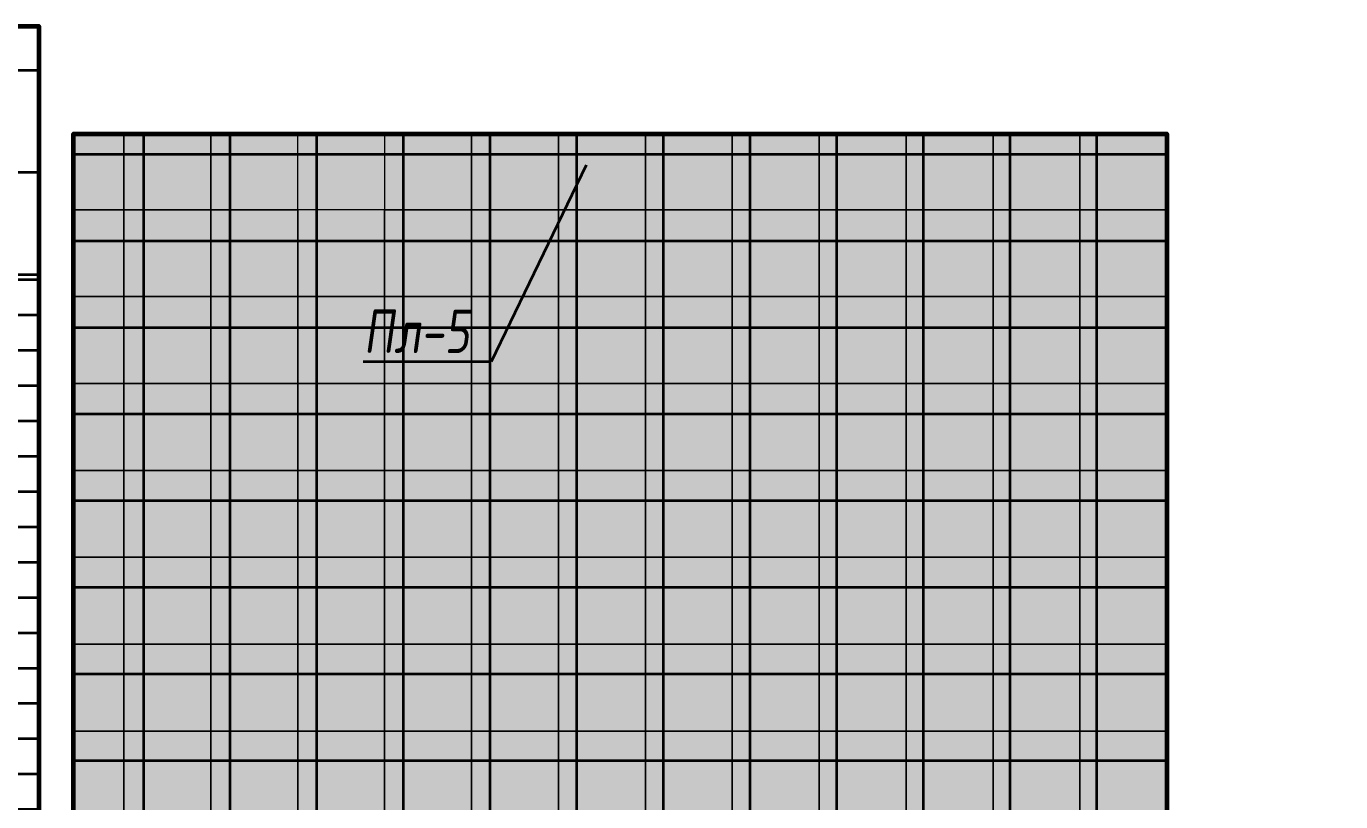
# Model space of a CAD drawing. Header units: millimetres. Extents: x -510890 to 418982, y -118257 to 141350.
# Drawn here: x 253414 to 260976, y -48468 to -44006 of the extents above; entities that cross this region are included whole.
import ezdxf
from ezdxf import colors
from ezdxf.entities.mleader import LeaderData, LeaderLine
from ezdxf.math import Vec2, Vec3

# ---------------------------------------------------------------- set-up
doc = ezdxf.new("R2010")
doc.units = ezdxf.units.MM
doc.layers.add('АР_Площадь контур', color=220, linetype='Continuous', lineweight=35, plot=False)
doc.styles.add('Архитект', font='isocpeur.ttf', dxfattribs={"width": 0.8, "oblique": 8})

msp = doc.modelspace()

# ---------------------------------------------------------------- hatches: boundary and pattern name
at = {"layer": 'АР_Площадь контур', "true_color": 0x000000}
h = msp.add_hatch(dxfattribs=at)
h.set_pattern_fill('ANSI37', color=18, scale=185, angle=45)
h.set_pattern_definition([(90, (2999.9, -126491.3), (-587.375, 0), []), (180, (2999.9, -126491.3), (-6e-14, -587.375), [])])
h.paths.add_polyline_path([(251148, -45454.7), (253485.5, -45454.8), (253485.5, -44005.6), (249675.5, -44005.6), (249675.5, -45754.8), (251147.9, -45754.8)])
at = {"layer": 'АР_Площадь контур', "lineweight": 5, "ltscale": 300, "transparency": 33554687}
h = msp.add_hatch(color=252, dxfattribs=at)
h.dxf.hatch_style = 1
h.paths.add_polyline_path([(257975.5, -44061.2), (257475.5, -44061.2)], flags=17)
h.paths.add_polyline_path([(258975.5, -45061.2), (258475.5, -45061.2)], flags=17)
h.paths.add_polyline_path([(259475.5, -45561.2), (258975.5, -45561.2), (258975.5, -46061.2), (259475.5, -46061.2)])
h.paths.add_polyline_path([(259975.5, -45561.2), (259475.5, -45561.2), (259475.5, -46061.2), (259975.5, -46061.2)])
h.paths.add_polyline_path([(259975.5, -46061.2), (259475.5, -46061.2)], flags=17)
h.paths.add_polyline_path([(260975.5, -47061.2), (260475.5, -47061.2)], flags=17)
h.paths.add_polyline_path([(259475.5, -44625.2), (258975.5, -44625.2), (258975.5, -45561.2), (259475.5, -45561.2)])
at = {"layer": 'АР_Площадь контур', "true_color": 0x000000, "transparency": 33554687}
h = msp.add_hatch(dxfattribs=at)
h.set_pattern_fill('ANSI37', color=18, scale=157, angle=45, style=0)
h.set_pattern_definition([(90, (139938.06, -126491.3), (-498.475, 0), []), (180, (139938.06, -126491.3), (-6e-14, -498.475), [])])
h.paths.add_polyline_path([(259975.5, -53280.6), (253685.5, -53280.6), (253685.5, -52925.6), (253485.5, -52925.6), (253485.5, -51425.6), (253685.5, -51425.6), (253685.5, -48177.6), (253685.5, -44625.2), (259975.5, -44625.2)])
at = {"layer": 'АР_Площадь контур', "lineweight": 5, "ltscale": 300, "true_color": 0x828487, "transparency": 33554687}
h = msp.add_hatch(color=252, dxfattribs=at)
h.dxf.hatch_style = 1
h.paths.add_polyline_path([(253685.5, -44625.2), (253685.5, -45061.2), (253975.5, -45061.2), (253975.5, -44625.2)])
at = {"layer": 'АР_Площадь контур', "lineweight": 5, "ltscale": 300, "true_color": 0xb8b9bc, "transparency": 33554687}
h = msp.add_hatch(color=9, dxfattribs=at)
h.dxf.hatch_style = 1
h.paths.add_polyline_path([(254475.5, -44625.2), (253975.5, -44625.2), (253975.5, -45061.2), (254475.5, -45061.2)])
h = msp.add_hatch(color=9, dxfattribs=at)
h.dxf.hatch_style = 1
h.paths.add_polyline_path([(254975.5, -44625.2), (254475.5, -44625.2), (254475.5, -45061.2), (254975.5, -45061.2)])
h = msp.add_hatch(color=9, dxfattribs=at)
h.dxf.hatch_style = 1
h.paths.add_polyline_path([(255475.5, -44625.2), (254975.5, -44625.2), (254975.5, -45061.2), (255475.5, -45061.2)])
at = {"layer": 'АР_Площадь контур', "lineweight": 5, "ltscale": 300, "transparency": 33554687}
h = msp.add_hatch(color=252, dxfattribs=at)
h.dxf.hatch_style = 1
h.paths.add_polyline_path([(255975.5, -44625.2), (255475.5, -44625.2), (255475.5, -45061.2), (255975.5, -45061.2)])
at = {"layer": 'АР_Площадь контур', "lineweight": 5, "ltscale": 300, "true_color": 0x828487, "transparency": 33554687}
h = msp.add_hatch(color=252, dxfattribs=at)
h.dxf.hatch_style = 1
h.paths.add_polyline_path([(256475.5, -44625.2), (255975.5, -44625.2), (255975.5, -45061.2), (256475.5, -45061.2)])
h = msp.add_hatch(color=252, dxfattribs=at)
h.dxf.hatch_style = 1
h.paths.add_polyline_path([(256975.5, -44625.2), (256475.5, -44625.2), (256475.5, -45061.2), (256975.5, -45061.2)])
h = msp.add_hatch(color=252, dxfattribs=at)
h.dxf.hatch_style = 1
h.paths.add_polyline_path([(257475.5, -44625.2), (256975.5, -44625.2), (256975.5, -45061.2), (257475.5, -45061.2)])
at = {"layer": 'АР_Площадь контур', "lineweight": 5, "ltscale": 300, "true_color": 0xb8b9bc, "transparency": 33554687}
h = msp.add_hatch(color=9, dxfattribs=at)
h.dxf.hatch_style = 1
h.paths.add_polyline_path([(257975.5, -44625.2), (257475.5, -44625.2), (257475.5, -45061.2), (257975.5, -45061.2)])
at = {"layer": 'АР_Площадь контур', "lineweight": 5, "ltscale": 300, "transparency": 33554687}
h = msp.add_hatch(color=252, dxfattribs=at)
h.dxf.hatch_style = 1
h.paths.add_polyline_path([(258475.5, -44625.2), (257975.5, -44625.2), (257975.5, -45061.2), (258475.5, -45061.2)])
h = msp.add_hatch(color=252, dxfattribs=at)
h.dxf.hatch_style = 1
h.paths.add_polyline_path([(258975.5, -44625.2), (258475.5, -44625.2), (258475.5, -45061.2), (258975.5, -45061.2)])
at = {"layer": 'АР_Площадь контур', "lineweight": 5, "ltscale": 300, "true_color": 0x828487, "transparency": 33554687}
h = msp.add_hatch(color=252, dxfattribs=at)
h.dxf.hatch_style = 1
h.paths.add_polyline_path([(259975.5, -44625.2), (259475.5, -44625.2), (259475.5, -45061.2), (259975.5, -45061.2)])
h = msp.add_hatch(color=252, dxfattribs=at)
h.dxf.hatch_style = 1
h.paths.add_polyline_path([(253685.5, -45061.2), (253685.5, -45561.2), (253975.5, -45561.2), (253975.5, -45061.2)])
h = msp.add_hatch(color=252, dxfattribs=at)
h.dxf.hatch_style = 1
h.paths.add_polyline_path([(254975.5, -45061.2), (253975.5, -45061.2), (253975.5, -45561.2), (254975.5, -45561.2)])
at = {"layer": 'АР_Площадь контур', "lineweight": 5, "ltscale": 300, "true_color": 0xb8b9bc, "transparency": 33554687}
h = msp.add_hatch(color=9, dxfattribs=at)
h.dxf.hatch_style = 1
h.paths.add_polyline_path([(258975.5, -49061.2), (258475.5, -49061.2)], flags=17)
h.paths.add_polyline_path([(258975.5, -48561.2), (258475.5, -48561.2), (258475.5, -49061.2), (258975.5, -49061.2)])
h.paths.add_polyline_path([(258475.5, -48561.2), (257975.5, -48561.2), (257975.5, -49061.2), (258475.5, -49061.2)])
h.paths.add_polyline_path([(258475.5, -47561.2), (257975.5, -47561.2), (257975.5, -48561.2), (258475.5, -48561.2)])
h.paths.add_polyline_path([(257975.5, -48061.2), (257475.5, -48061.2)], flags=17)
h.paths.add_polyline_path([(257975.5, -47561.2), (257475.5, -47561.2), (257475.5, -48061.2), (257975.5, -48061.2)])
h.paths.add_polyline_path([(257475.5, -47561.2), (256975.5, -47561.2), (256975.5, -48061.2), (257475.5, -48061.2)])
h.paths.add_polyline_path([(257475.5, -46561.2), (256975.5, -46561.2), (256975.5, -47561.2), (257475.5, -47561.2)])
h.paths.add_polyline_path([(256975.5, -47061.2), (256475.5, -47061.2)])
h.paths.add_polyline_path([(256975.5, -46561.2), (256475.5, -46561.2), (256475.5, -47061.2), (256975.5, -47061.2)])
h.paths.add_polyline_path([(256475.5, -46561.2), (255975.5, -46561.2), (255975.5, -47061.2), (256475.5, -47061.2)])
h.paths.add_polyline_path([(255975.5, -46061.2), (255475.5, -46061.2)])
h.paths.add_polyline_path([(254975.5, -45061.2), (254475.5, -45061.2)], flags=17)
h = msp.add_hatch(color=9, dxfattribs=at)
h.dxf.hatch_style = 1
h.paths.add_polyline_path([(255475.5, -45061.2), (254975.5, -45061.2), (254975.5, -45561.2), (255475.5, -45561.2)])
at = {"layer": 'АР_Площадь контур', "lineweight": 5, "ltscale": 300, "transparency": 33554687}
h = msp.add_hatch(color=252, dxfattribs=at)
h.dxf.hatch_style = 1
h.paths.add_polyline_path([(255975.5, -45061.2), (255475.5, -45061.2), (255475.5, -45561.2), (255975.5, -45561.2)])
h = msp.add_hatch(color=252, dxfattribs=at)
h.dxf.hatch_style = 1
h.paths.add_polyline_path([(256475.5, -45061.2), (255975.5, -45061.2), (255975.5, -45561.2), (256475.5, -45561.2)])
h = msp.add_hatch(color=252, dxfattribs=at)
h.dxf.hatch_style = 1
h.paths.add_polyline_path([(256975.5, -45061.2), (256475.5, -45061.2), (256475.5, -46061.2), (256975.5, -46061.2)])
at = {"layer": 'АР_Площадь контур', "lineweight": 5, "ltscale": 300, "true_color": 0x828487, "transparency": 33554687}
h = msp.add_hatch(color=252, dxfattribs=at)
h.dxf.hatch_style = 1
h.paths.add_polyline_path([(257475.5, -45061.2), (256975.5, -45061.2), (256975.5, -45561.2), (257475.5, -45561.2)])
at = {"layer": 'АР_Площадь контур', "lineweight": 5, "ltscale": 300, "true_color": 0xb8b9bc, "transparency": 33554687}
h = msp.add_hatch(color=9, dxfattribs=at)
h.dxf.hatch_style = 1
h.paths.add_polyline_path([(257975.5, -45061.2), (257475.5, -45061.2), (257475.5, -45561.2), (257975.5, -45561.2)])
h = msp.add_hatch(color=9, dxfattribs=at)
h.dxf.hatch_style = 1
h.paths.add_polyline_path([(258475.5, -45061.2), (257975.5, -45061.2), (257975.5, -45561.2), (258475.5, -45561.2)])
h = msp.add_hatch(color=9, dxfattribs=at)
h.dxf.hatch_style = 1
h.paths.add_polyline_path([(258975.5, -45061.2), (258475.5, -45061.2), (258475.5, -46061.2), (258975.5, -46061.2)])
at = {"layer": 'АР_Площадь контур', "lineweight": 5, "ltscale": 300, "true_color": 0x828487, "transparency": 33554687}
h = msp.add_hatch(color=252, dxfattribs=at)
h.dxf.hatch_style = 1
h.paths.add_polyline_path([(259975.5, -45061.2), (259475.5, -45061.2), (259475.5, -45561.2), (259975.5, -45561.2)])
at = {"layer": 'АР_Площадь контур', "true_color": 0xffffff}
h = msp.add_hatch(dxfattribs=at)
h.set_pattern_fill('AR-BRSTD', scale=3)
h.set_pattern_definition([(0, (209610.45, -28798.6), (0, 203.2254), []), (90, (209610.45, -28798.6), (-304.8, 203.2254), [203.2254, -203.2254])])
h.paths.add_polyline_path([(251988.3, -48814.8), (253485.5, -48814.8), (253485.5, -45454.8), (251988.3, -45454.8)])
at = {"layer": 'АР_Площадь контур', "lineweight": 5, "ltscale": 300, "transparency": 33554687}
h = msp.add_hatch(color=252, dxfattribs=at)
h.dxf.hatch_style = 1
h.paths.add_polyline_path([(253685.5, -45561.2), (253685.5, -46061.2), (253975.5, -46061.2), (253975.5, -45561.2)])
h = msp.add_hatch(color=252, dxfattribs=at)
h.dxf.hatch_style = 1
h.paths.add_polyline_path([(254475.5, -45561.2), (253975.5, -45561.2), (253975.5, -46561.2), (254475.5, -46561.2)])
at = {"layer": 'АР_Площадь контур', "lineweight": 5, "ltscale": 300, "true_color": 0x828487, "transparency": 33554687}
h = msp.add_hatch(color=252, dxfattribs=at)
h.dxf.hatch_style = 1
h.paths.add_polyline_path([(254975.5, -45613.7), (254975.5, -45561.2), (254639.4, -45561.2), (254475.5, -45561.2), (254475.5, -46061.2), (254975.5, -46061.2)])
at = {"layer": 'АР_Площадь контур', "lineweight": 5, "ltscale": 300, "true_color": 0xb8b9bc, "transparency": 33554687}
h = msp.add_hatch(color=9, dxfattribs=at)
h.dxf.hatch_style = 1
h.paths.add_polyline_path([(255475.5, -45561.2), (254975.5, -45561.2), (254975.5, -46061.2), (255475.5, -46061.2)])
h = msp.add_hatch(color=9, dxfattribs=at)
h.dxf.hatch_style = 1
h.paths.add_polyline_path([(255975.5, -45561.2), (255475.5, -45561.2), (255475.5, -46061.2), (255975.5, -46061.2)])
h = msp.add_hatch(color=9, dxfattribs=at)
h.dxf.hatch_style = 1
h.paths.add_polyline_path([(256475.5, -45561.2), (255975.5, -45561.2), (255975.5, -46061.2), (256475.5, -46061.2)])
at = {"layer": 'АР_Площадь контур', "lineweight": 5, "ltscale": 300, "true_color": 0x828487, "transparency": 33554687}
h = msp.add_hatch(color=252, dxfattribs=at)
h.dxf.hatch_style = 1
h.paths.add_polyline_path([(257475.5, -45561.2), (256975.5, -45561.2), (256975.5, -46061.2), (257475.5, -46061.2)])
h = msp.add_hatch(color=252, dxfattribs=at)
h.dxf.hatch_style = 1
h.paths.add_polyline_path([(257975.5, -45561.2), (257475.5, -45561.2), (257475.5, -46061.2), (257975.5, -46061.2)])
h = msp.add_hatch(color=252, dxfattribs=at)
h.dxf.hatch_style = 1
h.paths.add_polyline_path([(258475.5, -45561.2), (257975.5, -45561.2), (257975.5, -46061.2), (258475.5, -46061.2)])
at = {"layer": 'АР_Площадь контур', "lineweight": 5, "ltscale": 300, "true_color": 0xc7c8ca, "transparency": 33554687}
h = msp.add_hatch(color=9, dxfattribs=at)
h.dxf.hatch_style = 1
h.paths.add_polyline_path([(253685.5, -46061.2), (253685.5, -46561.2), (253975.5, -46561.2), (253975.5, -46061.2)])
at = {"layer": 'АР_Площадь контур', "lineweight": 5, "ltscale": 300, "true_color": 0x828487, "transparency": 33554687}
h = msp.add_hatch(color=252, dxfattribs=at)
h.dxf.hatch_style = 1
h.paths.add_polyline_path([(254975.5, -46061.2), (254475.5, -46061.2), (254475.5, -46561.2), (254975.5, -46561.2)])
h = msp.add_hatch(color=252, dxfattribs=at)
h.dxf.hatch_style = 1
h.paths.add_polyline_path([(255975.5, -46061.2), (254975.5, -46061.2), (254975.5, -46561.2), (255975.5, -46561.2)])
at = {"layer": 'АР_Площадь контур', "lineweight": 5, "ltscale": 300, "true_color": 0xb8b9bc, "transparency": 33554687}
h = msp.add_hatch(color=9, dxfattribs=at)
h.dxf.hatch_style = 1
h.paths.add_polyline_path([(256475.5, -46061.2), (255975.5, -46061.2), (255975.5, -46561.2), (256475.5, -46561.2)])
at = {"layer": 'АР_Площадь контур', "lineweight": 5, "ltscale": 300, "transparency": 33554687}
h = msp.add_hatch(color=252, dxfattribs=at)
h.dxf.hatch_style = 1
h.paths.add_polyline_path([(256975.5, -46061.2), (256475.5, -46061.2), (256475.5, -46561.2), (256975.5, -46561.2)])
h = msp.add_hatch(color=252, dxfattribs=at)
h.dxf.hatch_style = 1
h.paths.add_polyline_path([(257975.5, -46061.2), (256975.5, -46061.2), (256975.5, -46561.2), (257975.5, -46561.2)])
at = {"layer": 'АР_Площадь контур', "lineweight": 5, "ltscale": 300, "true_color": 0x828487, "transparency": 33554687}
h = msp.add_hatch(color=252, dxfattribs=at)
h.dxf.hatch_style = 1
h.paths.add_polyline_path([(258475.5, -46061.2), (257975.5, -46061.2), (257975.5, -46561.2), (258475.5, -46561.2)])
at = {"layer": 'АР_Площадь контур', "lineweight": 5, "ltscale": 300, "true_color": 0xb8b9bc, "transparency": 33554687}
h = msp.add_hatch(color=9, dxfattribs=at)
h.dxf.hatch_style = 1
h.paths.add_polyline_path([(258975.5, -46061.2), (258475.5, -46061.2), (258475.5, -46561.2), (258975.5, -46561.2)])
at = {"layer": 'АР_Площадь контур', "lineweight": 5, "ltscale": 300, "true_color": 0xc7c8ca, "transparency": 33554687}
h = msp.add_hatch(color=9, dxfattribs=at)
h.dxf.hatch_style = 1
h.paths.add_polyline_path([(258975.2, -46561.1), (259375.2, -46561.2), (259975.5, -46561.2), (259975.5, -46061.2), (258975.5, -46061.2), (258975.5, -46212.5)])
at = {"layer": 'АР_Площадь контур', "lineweight": 5, "ltscale": 300, "true_color": 0xb8b9bc, "transparency": 33554687}
h = msp.add_hatch(color=9, dxfattribs=at)
h.dxf.hatch_style = 1
h.paths.add_polyline_path([(253475.5, -46561.2), (252975.5, -46561.2)], flags=17)
h.paths.add_polyline_path([(254475.5, -47061.2), (253975.5, -47061.2), (253975.5, -47561.2), (254475.5, -47561.2)])
h.paths.add_polyline_path([(254475.5, -47561.2), (253975.5, -47561.2)], flags=17)
h.paths.add_polyline_path([(254975.5, -47061.2), (254475.5, -47061.2), (254475.5, -48061.2), (254975.5, -48061.2)])
h.paths.add_polyline_path([(254975.5, -48061.2), (254475.5, -48061.2), (254475.5, -48561.2), (254975.5, -48561.2)])
h.paths.add_polyline_path([(255475.5, -48061.2), (254975.5, -48061.2), (254975.5, -48561.2), (255475.5, -48561.2)])
h.paths.add_polyline_path([(255475.5, -48561.2), (254975.5, -48561.2)])
h.paths.add_polyline_path([(255975.5, -48061.2), (255475.5, -48061.2), (255475.5, -49061.2), (255975.5, -49061.2)])
h.paths.add_polyline_path([(255975.5, -49061.2), (255475.5, -49061.2), (255475.5, -49561.2), (255975.5, -49561.2)])
h.paths.add_polyline_path([(256475.5, -49061.2), (255975.5, -49061.2), (255975.5, -49561.2), (256475.5, -49561.2)])
h.paths.add_polyline_path([(256475.5, -49561.2), (255975.5, -49561.2)], flags=17)
h.paths.add_polyline_path([(256975.5, -49061.2), (256475.5, -49061.2), (256475.5, -50061.2), (256975.5, -50061.2)])
h.paths.add_polyline_path([(256975.5, -50061.2), (256475.5, -50061.2), (256475.5, -50561.2), (256975.5, -50561.2)])
h.paths.add_polyline_path([(257475.5, -50061.2), (256975.5, -50061.2), (256975.5, -50561.2), (257475.5, -50561.2)])
h.paths.add_polyline_path([(257475.5, -50561.2), (256975.5, -50561.2)], flags=17)
h.paths.add_polyline_path([(257975.5, -50061.2), (257475.5, -50061.2), (257475.5, -51061.2), (257975.5, -51061.2)])
h.paths.add_polyline_path([(257975.5, -51061.2), (257475.5, -51061.2), (257475.5, -51561.2), (257975.5, -51561.2)])
h.paths.add_polyline_path([(258475.5, -51061.2), (257975.5, -51061.2), (257975.5, -51561.2), (258475.5, -51561.2)])
h.paths.add_polyline_path([(258475.5, -51561.2), (258475.5, -52061.2)], flags=17)
h.paths.add_polyline_path([(258975.5, -51061.2), (258475.5, -51061.2), (258475.5, -52061.2), (258975.5, -52061.2)])
h.paths.add_polyline_path([(258975.5, -52061.2), (258475.5, -52061.2), (258475.5, -52561.2), (258975.5, -52561.2)])
h.paths.add_polyline_path([(253685.5, -46561.2), (253685.5, -47061.2), (253975.5, -47061.2), (253975.5, -46561.2)])
h.paths.add_polyline_path([(253685.5, -47061.2), (253685.5, -47561.2), (253975.5, -47561.2), (253975.5, -47061.2)])
at = {"layer": 'АР_Площадь контур', "lineweight": 5, "ltscale": 300, "transparency": 33554687}
h = msp.add_hatch(color=252, dxfattribs=at)
h.dxf.hatch_style = 1
h.paths.add_polyline_path([(254475.5, -46561.2), (253975.5, -46561.2), (253975.5, -46630.4), (254475.5, -46630.4)])
h = msp.add_hatch(color=252, dxfattribs=at)
h.dxf.hatch_style = 1
h.paths.add_polyline_path([(254975.5, -46561.2), (254475.5, -46561.2), (254475.5, -46630.4), (254975.5, -46630.4)])
h = msp.add_hatch(color=252, dxfattribs=at)
h.dxf.hatch_style = 1
h.paths.add_polyline_path([(255475.5, -46561.2), (254975.5, -46561.2), (254975.5, -46630.4), (255475.5, -46630.4)])
at = {"layer": 'АР_Площадь контур', "lineweight": 5, "ltscale": 300, "true_color": 0x828487, "transparency": 33554687}
h = msp.add_hatch(color=252, dxfattribs=at)
h.dxf.hatch_style = 1
h.paths.add_polyline_path([(255975.4, -46561.2), (255475.4, -46561.2), (255475.4, -46630.4), (255975.4, -46630.4)])
at = {"layer": 'АР_Площадь контур', "lineweight": 5, "ltscale": 300, "transparency": 33554687}
h = msp.add_hatch(color=252, dxfattribs=at)
h.dxf.hatch_style = 1
h.paths.add_polyline_path([(257975.5, -46561.2), (257475.5, -46561.2), (257475.5, -46630.4), (257975.5, -46630.4)])
at = {"layer": 'АР_Площадь контур', "lineweight": 5, "ltscale": 300, "true_color": 0x828487, "transparency": 33554687}
h = msp.add_hatch(color=252, dxfattribs=at)
h.dxf.hatch_style = 1
h.paths.add_polyline_path([(258475.5, -46561.2), (257975.5, -46561.2), (257975.5, -46630.4), (258475.5, -46630.4)])
h = msp.add_hatch(color=252, dxfattribs=at)
h.dxf.hatch_style = 1
h.paths.add_polyline_path([(258975.5, -46561.2), (258475.5, -46561.2), (258475.5, -46630.4), (258975.5, -46630.4)])
h = msp.add_hatch(color=252, dxfattribs=at)
h.dxf.hatch_style = 1
h.paths.add_polyline_path([(259475.5, -46561.2), (258975.5, -46561.2), (258975.5, -46630.4), (259475.5, -46630.4)])
at = {"layer": 'АР_Площадь контур', "lineweight": 5, "ltscale": 300, "true_color": 0xb8b9bc, "transparency": 33554687}
h = msp.add_hatch(color=9, dxfattribs=at)
h.dxf.hatch_style = 1
h.paths.add_polyline_path([(259975.5, -46561.2), (259475.5, -46561.2), (259475.5, -47061.2), (259975.5, -47061.2)])
at = {"layer": 'АР_Площадь контур', "lineweight": 5, "ltscale": 300, "transparency": 33554687}
h = msp.add_hatch(color=252, dxfattribs=at)
h.dxf.hatch_style = 1
h.paths.add_polyline_path([(254475.5, -46630.4), (253975.5, -46630.4), (253975.5, -47061.2), (254475.5, -47061.2)])
h = msp.add_hatch(color=252, dxfattribs=at)
h.dxf.hatch_style = 1
h.paths.add_polyline_path([(254975.5, -46630.4), (254475.5, -46630.4), (254475.5, -47061.2), (254975.5, -47061.2)])
h = msp.add_hatch(color=252, dxfattribs=at)
h.dxf.hatch_style = 1
h.paths.add_polyline_path([(255475.5, -46630.4), (254975.5, -46630.4), (254975.5, -47061.2), (255475.5, -47061.2)])
at = {"layer": 'АР_Площадь контур', "lineweight": 5, "ltscale": 300, "true_color": 0x828487, "transparency": 33554687}
h = msp.add_hatch(color=252, dxfattribs=at)
h.dxf.hatch_style = 1
h.paths.add_polyline_path([(255975.4, -46630.4), (255475.4, -46630.4), (255475.4, -47061.2), (255975.4, -47061.2)])
at = {"layer": 'АР_Площадь контур', "lineweight": 5, "ltscale": 300, "transparency": 33554687}
h = msp.add_hatch(color=252, dxfattribs=at)
h.dxf.hatch_style = 1
h.paths.add_polyline_path([(257975.5, -46630.4), (257475.5, -46630.4), (257475.5, -47061.2), (257975.5, -47061.2)])
at = {"layer": 'АР_Площадь контур', "lineweight": 5, "ltscale": 300, "true_color": 0x828487, "transparency": 33554687}
h = msp.add_hatch(color=252, dxfattribs=at)
h.dxf.hatch_style = 1
h.paths.add_polyline_path([(258475.5, -46630.4), (257975.5, -46630.4), (257975.5, -47061.2), (258475.5, -47061.2)])
h = msp.add_hatch(color=252, dxfattribs=at)
h.dxf.hatch_style = 1
h.paths.add_polyline_path([(258975.5, -46630.4), (258475.5, -46630.4), (258475.5, -47061.2), (258975.5, -47061.2)])
h = msp.add_hatch(color=252, dxfattribs=at)
h.dxf.hatch_style = 1
h.paths.add_polyline_path([(259475.5, -46630.4), (258975.5, -46630.4), (258975.5, -47061.2), (259475.5, -47061.2)])
at = {"layer": 'АР_Площадь контур', "lineweight": 5, "ltscale": 300, "transparency": 33554687}
h = msp.add_hatch(color=252, dxfattribs=at)
h.dxf.hatch_style = 1
h.paths.add_polyline_path([(255475.5, -47061.2), (254975.5, -47061.2), (254975.5, -47561.2), (255475.5, -47561.2)])
at = {"layer": 'АР_Площадь контур', "lineweight": 5, "ltscale": 300, "true_color": 0x828487, "transparency": 33554687}
h = msp.add_hatch(color=252, dxfattribs=at)
h.dxf.hatch_style = 1
h.paths.add_polyline_path([(255975.4, -47061.2), (255475.4, -47061.2), (255475.4, -47561.2), (255975.4, -47561.2)])
h = msp.add_hatch(color=252, dxfattribs=at)
h.dxf.hatch_style = 1
h.paths.add_polyline_path([(256475.4, -47061.2), (255975.4, -47061.2), (255975.4, -47561.2), (256475.4, -47561.2)])
h = msp.add_hatch(color=252, dxfattribs=at)
h.dxf.hatch_style = 1
h.paths.add_polyline_path([(256975.4, -47061.2), (256475.4, -47061.2), (256475.4, -47561.2), (256975.4, -47561.2)])
at = {"layer": 'АР_Площадь контур', "lineweight": 5, "ltscale": 300, "transparency": 33554687}
h = msp.add_hatch(color=252, dxfattribs=at)
h.dxf.hatch_style = 1
h.paths.add_polyline_path([(257975.5, -47061.2), (257475.5, -47061.2), (257475.5, -47561.2), (257975.5, -47561.2)])
h = msp.add_hatch(color=252, dxfattribs=at)
h.dxf.hatch_style = 1
h.paths.add_polyline_path([(258475.5, -47061.2), (257975.5, -47061.2), (257975.5, -47561.2), (258475.5, -47561.2)])
h = msp.add_hatch(color=252, dxfattribs=at)
h.dxf.hatch_style = 1
h.paths.add_polyline_path([(258975.5, -47061.2), (258475.5, -47061.2), (258475.5, -47561.2), (258975.5, -47561.2)])
at = {"layer": 'АР_Площадь контур', "lineweight": 5, "ltscale": 300, "true_color": 0x828487, "transparency": 33554687}
h = msp.add_hatch(color=252, dxfattribs=at)
h.dxf.hatch_style = 1
h.paths.add_polyline_path([(259475.5, -47061.2), (258975.5, -47061.2), (258975.5, -47561.2), (259475.5, -47561.2)])
at = {"layer": 'АР_Площадь контур', "lineweight": 5, "ltscale": 300, "true_color": 0xb8b9bc, "transparency": 33554687}
h = msp.add_hatch(color=9, dxfattribs=at)
h.dxf.hatch_style = 1
h.paths.add_polyline_path([(259975.5, -47061.2), (259475.5, -47061.2), (259475.5, -47561.2), (259975.5, -47561.2)])
at = {"layer": 'АР_Площадь контур', "lineweight": 5, "ltscale": 300, "true_color": 0x828487, "transparency": 33554687}
h = msp.add_hatch(color=252, dxfattribs=at)
h.dxf.hatch_style = 1
h.paths.add_polyline_path([(253685.5, -47561.2), (253685.5, -48061.2), (253975.5, -48061.2), (253975.5, -47561.2)])
h = msp.add_hatch(color=252, dxfattribs=at)
h.dxf.hatch_style = 1
h.paths.add_polyline_path([(254475.5, -47561.2), (253975.5, -47561.2), (253975.5, -48061.2), (254475.5, -48061.2)])
at = {"layer": 'АР_Площадь контур', "lineweight": 5, "ltscale": 300, "transparency": 33554687}
h = msp.add_hatch(color=252, dxfattribs=at)
h.dxf.hatch_style = 1
h.paths.add_polyline_path([(255475.5, -47561.2), (254975.5, -47561.2), (254975.5, -48061.2), (255475.5, -48061.2)])
h = msp.add_hatch(color=252, dxfattribs=at)
h.dxf.hatch_style = 1
h.paths.add_polyline_path([(255975.5, -47561.2), (255475.5, -47561.2), (255475.5, -48061.2), (255975.5, -48061.2)])
h = msp.add_hatch(color=252, dxfattribs=at)
h.dxf.hatch_style = 1
h.paths.add_polyline_path([(256475.5, -47561.2), (255975.5, -47561.2), (255975.5, -48061.2), (256475.5, -48061.2)])
at = {"layer": 'АР_Площадь контур', "lineweight": 5, "ltscale": 300, "true_color": 0x828487, "transparency": 33554687}
h = msp.add_hatch(color=252, dxfattribs=at)
h.dxf.hatch_style = 1
h.paths.add_polyline_path([(256975.4, -47561.2), (256475.4, -47561.2), (256475.4, -48061.2), (256975.4, -48061.2)])
at = {"layer": 'АР_Площадь контур', "lineweight": 5, "ltscale": 300, "transparency": 33554687}
h = msp.add_hatch(color=252, dxfattribs=at)
h.dxf.hatch_style = 1
h.paths.add_polyline_path([(258975.5, -47561.2), (258475.5, -47561.2), (258475.5, -48061.2), (258975.5, -48061.2)])
at = {"layer": 'АР_Площадь контур', "lineweight": 5, "ltscale": 300, "true_color": 0x828487, "transparency": 33554687}
h = msp.add_hatch(color=252, dxfattribs=at)
h.dxf.hatch_style = 1
h.paths.add_polyline_path([(259475.5, -47561.2), (258975.5, -47561.2), (258975.5, -48061.2), (259475.5, -48061.2)])
h = msp.add_hatch(color=252, dxfattribs=at)
h.dxf.hatch_style = 1
h.paths.add_polyline_path([(259975.5, -47561.2), (259475.5, -47561.2), (259475.5, -48061.2), (259975.5, -48061.2)])
at = {"layer": 'АР_Площадь контур', "lineweight": 5, "ltscale": 300, "transparency": 33554687}
h = msp.add_hatch(color=252, dxfattribs=at)
h.dxf.hatch_style = 1
h.paths.add_polyline_path([(253685.5, -48061.2), (253685.5, -49061.2), (253975.5, -49061.2), (253975.5, -48061.2)])
at = {"layer": 'АР_Площадь контур', "lineweight": 5, "ltscale": 300, "true_color": 0x828487, "transparency": 33554687}
h = msp.add_hatch(color=252, dxfattribs=at)
h.dxf.hatch_style = 1
h.paths.add_polyline_path([(254475.5, -48061.2), (253975.5, -48061.2), (253975.5, -48561.2), (254475.5, -48561.2)])
at = {"layer": 'АР_Площадь контур', "lineweight": 5, "ltscale": 300, "transparency": 33554687}
h = msp.add_hatch(color=252, dxfattribs=at)
h.dxf.hatch_style = 1
h.paths.add_polyline_path([(256475.5, -48061.2), (255975.5, -48061.2), (255975.5, -48561.2), (256475.5, -48561.2)])
at = {"layer": 'АР_Площадь контур', "lineweight": 5, "ltscale": 300, "true_color": 0x828487, "transparency": 33554687}
h = msp.add_hatch(color=252, dxfattribs=at)
h.dxf.hatch_style = 1
h.paths.add_polyline_path([(256975.4, -48061.2), (256475.4, -48061.2), (256475.4, -48561.2), (256975.4, -48561.2)])
h = msp.add_hatch(color=252, dxfattribs=at)
h.dxf.hatch_style = 1
h.paths.add_polyline_path([(257475.4, -48061.2), (256975.4, -48061.2), (256975.4, -48561.2), (257475.4, -48561.2)])
h = msp.add_hatch(color=252, dxfattribs=at)
h.dxf.hatch_style = 1
h.paths.add_polyline_path([(257975.4, -48061.2), (257475.4, -48061.2), (257475.4, -48561.2), (257975.4, -48561.2)])
at = {"layer": 'АР_Площадь контур', "lineweight": 5, "ltscale": 300, "transparency": 33554687}
h = msp.add_hatch(color=252, dxfattribs=at)
h.dxf.hatch_style = 1
h.paths.add_polyline_path([(258975.5, -48061.2), (258475.5, -48061.2), (258475.5, -48561.2), (258975.5, -48561.2)])
h = msp.add_hatch(color=252, dxfattribs=at)
h.dxf.hatch_style = 1
h.paths.add_polyline_path([(259475.5, -48061.2), (258975.5, -48061.2), (258975.5, -48561.2), (259475.5, -48561.2)])
h = msp.add_hatch(color=252, dxfattribs=at)
h.dxf.hatch_style = 1
h.paths.add_polyline_path([(259975.5, -48061.2), (259475.5, -48061.2), (259475.5, -49061.2), (259975.5, -49061.2)])

# ---------------------------------------------------------------- linework, layer by layer
at = {"layer": 'АР_Площадь контур', "lineweight": 60}
for points in [[(249675.5, -44005.6), (253485.5, -44005.6), (253485.5, -51105.6), (252355.5, -51105.6)], [(253685.5, -51911.1), (253685.5, -44625.2), (259975.5, -44625.2), (259975.5, -58561.2), (254915.4, -58561.2)]]:
    msp.add_lwpolyline(points, dxfattribs=at)
at = {"layer": 'АР_Площадь контур', "lineweight": 5, "ltscale": 300}
for points in [[(253685.5, -44625.2), (253685.5, -44625.2), (259975.5, -44625.2), (259975.5, -58561.2), (253685.5, -58561.2), (253685.5, -58561.2), (253685.5, -53411.1), (253485.5, -53411.1), (253485.5, -51911.1), (253685.5, -51911.1), (253685.5, -49417.6), (253685.5, -49417.6), (253685.5, -49417.6), (253685.5, -49417.6), (253685.5, -44625.2)], [(253975.5, -45061.2), (253975.5, -44625.2)], [(253975.5, -44625.2), (253975.5, -45061.2), (254475.5, -45061.2)], [(254475.5, -45061.2), (254475.5, -44625.2)], [(254475.5, -44625.2), (254475.5, -45061.2), (254975.5, -45061.2)], [(254975.5, -45061.2), (254975.5, -44625.2)], [(255475.5, -44625.2), (255475.5, -45061.2), (255975.5, -45061.2)], [(255975.5, -45061.2), (255975.5, -44625.2)], [(255975.5, -44625.2), (255975.5, -45061.2), (256475.5, -45061.2)], [(256475.5, -45061.2), (256475.5, -44625.2)], [(256475.5, -44625.2), (256475.5, -45061.2), (256975.5, -45061.2)], [(256975.5, -45061.2), (256975.5, -44625.2)], [(256975.5, -44625.2), (256975.5, -45061.2), (257475.5, -45061.2)], [(257475.5, -45061.2), (257475.5, -44625.2)], [(257475.5, -44625.2), (257475.5, -45061.2), (257975.5, -45061.2)], [(257975.5, -45061.2), (257975.5, -44625.2)], [(257975.5, -44625.2), (257975.5, -45061.2), (258475.5, -45061.2)], [(258475.5, -45061.2), (258475.5, -44625.2)], [(258475.5, -44625.2), (258475.5, -45061.2), (258975.5, -45061.2)], [(258975.5, -45061.2), (258975.5, -44625.2)], [(258975.5, -44625.2), (258975.5, -45061.2), (259475.5, -45061.2)], [(259475.5, -45061.2), (259475.5, -44625.2)], [(259475.5, -44625.2), (259475.5, -45061.2), (259975.5, -45061.2)], [(259975.5, -45061.2), (259975.5, -44625.2)], [(253975.5, -45561.2), (253975.5, -45061.2), (253685.5, -45061.2)], [(253685.5, -45061.2), (253975.5, -45061.2)], [(254475.5, -45561.2), (254475.5, -45061.2), (253975.5, -45061.2), (253975.5, -45561.2), (254475.5, -45561.2)], [(254975.5, -45561.2), (254975.5, -45061.2), (254475.5, -45061.2), (254475.5, -45561.2), (254975.5, -45561.2)], [(255475.5, -45561.2), (255475.5, -45061.2), (254975.5, -45061.2), (254975.5, -45561.2), (255475.5, -45561.2)], [(255975.5, -45561.2), (255975.5, -45061.2), (255475.5, -45061.2), (255475.5, -45561.2), (255975.5, -45561.2)], [(256475.5, -45561.2), (256475.5, -45061.2), (255975.5, -45061.2), (255975.5, -45561.2), (256475.5, -45561.2)], [(256975.5, -45561.2), (256975.5, -45061.2), (256475.5, -45061.2), (256475.5, -45561.2), (256975.5, -45561.2)], [(257475.5, -45561.2), (257475.5, -45061.2), (256975.5, -45061.2), (256975.5, -45561.2), (257475.5, -45561.2)], [(257975.5, -45561.2), (257975.5, -45061.2), (257475.5, -45061.2), (257475.5, -45561.2), (257975.5, -45561.2)], [(258475.5, -45561.2), (258475.5, -45061.2), (257975.5, -45061.2), (257975.5, -45561.2), (258475.5, -45561.2)], [(258975.5, -45561.2), (258975.5, -45061.2), (258475.5, -45061.2), (258475.5, -45561.2), (258975.5, -45561.2)], [(259475.5, -45561.2), (259475.5, -45061.2), (258975.5, -45061.2), (258975.5, -45561.2), (259475.5, -45561.2)], [(259975.5, -45561.2), (259975.5, -45061.2), (259475.5, -45061.2), (259475.5, -45561.2), (259975.5, -45561.2)], [(253975.5, -46061.2), (253975.5, -45561.2), (253685.5, -45561.2)], [(253685.5, -45561.2), (253975.5, -45561.2)], [(254475.5, -46061.2), (254475.5, -45561.2), (253975.5, -45561.2), (253975.5, -46061.2), (254475.5, -46061.2)], [(254975.5, -46061.2), (254975.5, -45561.2), (254475.5, -45561.2), (254475.5, -46061.2), (254975.5, -46061.2)], [(255475.5, -46061.2), (255475.5, -45561.2), (254975.5, -45561.2), (254975.5, -46061.2), (255475.5, -46061.2)], [(255975.5, -46061.2), (255975.5, -45561.2), (255475.5, -45561.2), (255475.5, -46061.2), (255975.5, -46061.2)], [(256475.5, -46061.2), (256475.5, -45561.2), (255975.5, -45561.2), (255975.5, -46061.2), (256475.5, -46061.2)], [(256975.5, -46061.2), (256975.5, -45561.2), (256475.5, -45561.2), (256475.5, -46061.2), (256975.5, -46061.2)], [(257475.5, -46061.2), (257475.5, -45561.2), (256975.5, -45561.2), (256975.5, -46061.2), (257475.5, -46061.2)], [(257975.5, -46061.2), (257975.5, -45561.2), (257475.5, -45561.2), (257475.5, -46061.2), (257975.5, -46061.2)], [(258475.5, -46061.2), (258475.5, -45561.2), (257975.5, -45561.2), (257975.5, -46061.2), (258475.5, -46061.2)], [(258975.5, -46061.2), (258975.5, -45561.2), (258475.5, -45561.2), (258475.5, -46061.2), (258975.5, -46061.2)], [(259475.5, -46061.2), (259475.5, -45561.2), (258975.5, -45561.2), (258975.5, -46061.2), (259475.5, -46061.2)], [(259975.5, -46061.2), (259975.5, -45561.2), (259475.5, -45561.2), (259475.5, -46061.2), (259975.5, -46061.2)], [(253975.5, -46561.2), (253975.5, -46061.2), (253685.5, -46061.2)], [(253685.5, -46061.2), (253975.5, -46061.2)], [(254475.5, -46561.2), (254475.5, -46061.2), (253975.5, -46061.2), (253975.5, -46561.2), (254475.5, -46561.2)], [(254975.5, -46561.2), (254975.5, -46061.2), (254475.5, -46061.2), (254475.5, -46561.2), (254975.5, -46561.2)], [(255475.5, -46561.2), (255475.5, -46061.2), (254975.5, -46061.2), (254975.5, -46561.2), (255475.5, -46561.2)], [(255975.5, -46561.2), (255975.5, -46061.2), (255475.5, -46061.2), (255475.5, -46561.2), (255975.5, -46561.2)], [(256475.5, -46561.2), (256475.5, -46061.2), (255975.5, -46061.2), (255975.5, -46561.2), (256475.5, -46561.2)], [(256975.5, -46561.2), (256975.5, -46061.2), (256475.5, -46061.2), (256475.5, -46561.2), (256975.5, -46561.2)], [(257475.5, -46561.2), (257475.5, -46061.2), (256975.5, -46061.2), (256975.5, -46561.2), (257475.5, -46561.2)], [(257975.5, -46561.2), (257975.5, -46061.2), (257475.5, -46061.2), (257475.5, -46561.2), (257975.5, -46561.2)], [(258475.5, -46561.2), (258475.5, -46061.2), (257975.5, -46061.2), (257975.5, -46561.2), (258475.5, -46561.2)], [(258975.5, -46561.2), (258975.5, -46061.2), (258475.5, -46061.2), (258475.5, -46561.2), (258975.5, -46561.2)], [(259475.5, -46561.2), (259475.5, -46061.2), (258975.5, -46061.2), (258975.5, -46561.2)], [(259975.5, -46561.2), (259975.5, -46061.2), (259475.5, -46061.2), (259475.5, -46561.2), (259975.5, -46561.2)], [(253975.5, -47061.2), (253975.5, -46561.2), (253685.5, -46561.2)], [(253685.5, -46561.2), (253975.5, -46561.2)], [(253685.5, -46561.2), (253975.5, -46561.2)], [(254475.5, -47061.2), (254475.5, -46561.2), (253975.5, -46561.2), (253975.5, -47061.2), (254475.5, -47061.2)], [(253975.5, -46561.2), (254475.5, -46561.2)], [(254975.5, -47061.2), (254975.5, -46561.2), (254475.5, -46561.2), (254475.5, -47061.2), (254975.5, -47061.2)], [(255475.5, -47061.2), (255475.5, -46561.2), (254975.5, -46561.2), (254975.5, -47061.2), (255475.5, -47061.2)], [(255975.5, -47061.2), (255975.5, -46561.2), (255475.5, -46561.2), (255475.5, -47061.2), (255975.5, -47061.2)], [(256475.5, -47061.2), (256475.5, -46561.2), (255975.5, -46561.2), (255975.5, -47061.2), (256475.5, -47061.2)], [(256975.5, -47061.2), (256975.5, -46561.2), (256475.5, -46561.2), (256475.5, -47061.2), (256975.5, -47061.2)], [(257475.5, -47061.2), (257475.5, -46561.2), (256975.5, -46561.2), (256975.5, -47061.2), (257475.5, -47061.2)], [(257975.5, -47061.2), (257975.5, -46561.2), (257475.5, -46561.2), (257475.5, -47061.2), (257975.5, -47061.2)], [(258475.5, -47061.2), (258475.5, -46561.2), (257975.5, -46561.2), (257975.5, -47061.2), (258475.5, -47061.2)], [(258975.5, -47061.2), (258975.5, -46561.2), (258475.5, -46561.2), (258475.5, -47061.2), (258975.5, -47061.2)], [(259475.5, -47061.2), (259475.5, -46561.2), (258975.5, -46561.2), (258975.5, -47061.2), (259475.5, -47061.2)], [(258975.5, -46561.2), (259475.5, -46561.2)], [(259975.5, -47061.2), (259975.5, -46561.2), (259475.5, -46561.2), (259475.5, -47061.2), (259975.5, -47061.2)], [(253975.5, -47561.2), (253975.5, -47061.2), (253685.5, -47061.2)], [(253685.5, -47061.2), (253975.5, -47061.2)], [(254475.5, -47561.2), (254475.5, -47061.2), (253975.5, -47061.2), (253975.5, -47561.2), (254475.5, -47561.2)], [(254975.5, -47561.2), (254975.5, -47061.2), (254475.5, -47061.2), (254475.5, -47561.2), (254975.5, -47561.2)], [(255475.5, -47561.2), (255475.5, -47061.2), (254975.5, -47061.2), (254975.5, -47561.2), (255475.5, -47561.2)], [(255975.5, -47561.2), (255975.5, -47061.2), (255475.5, -47061.2), (255475.5, -47561.2), (255975.5, -47561.2)], [(256475.5, -47561.2), (256475.5, -47061.2), (255975.5, -47061.2), (255975.5, -47561.2), (256475.5, -47561.2)], [(256975.5, -47561.2), (256975.5, -47061.2), (256475.5, -47061.2), (256475.5, -47561.2), (256975.5, -47561.2)], [(257475.5, -47561.2), (257475.5, -47061.2), (256975.5, -47061.2), (256975.5, -47561.2), (257475.5, -47561.2)], [(257975.5, -47561.2), (257975.5, -47061.2), (257475.5, -47061.2), (257475.5, -47561.2), (257975.5, -47561.2)], [(258475.5, -47561.2), (258475.5, -47061.2), (257975.5, -47061.2), (257975.5, -47561.2), (258475.5, -47561.2)], [(258975.5, -47561.2), (258975.5, -47061.2), (258475.5, -47061.2), (258475.5, -47561.2), (258975.5, -47561.2)], [(259475.5, -47561.2), (259475.5, -47061.2), (258975.5, -47061.2), (258975.5, -47561.2), (259475.5, -47561.2)], [(259975.5, -47561.2), (259975.5, -47061.2), (259475.5, -47061.2), (259475.5, -47561.2), (259975.5, -47561.2)], [(253975.5, -48061.2), (253975.5, -47561.2), (253685.5, -47561.2)], [(253685.5, -47561.2), (253975.5, -47561.2)], [(254475.5, -48061.2), (254475.5, -47561.2), (253975.5, -47561.2), (253975.5, -48061.2), (254475.5, -48061.2)], [(254975.5, -48061.2), (254975.5, -47561.2), (254475.5, -47561.2), (254475.5, -48061.2), (254975.5, -48061.2)], [(255475.5, -48061.2), (255475.5, -47561.2), (254975.5, -47561.2), (254975.5, -48061.2), (255475.5, -48061.2)], [(255975.5, -48061.2), (255975.5, -47561.2), (255475.5, -47561.2), (255475.5, -48061.2), (255975.5, -48061.2)], [(256475.5, -48061.2), (256475.5, -47561.2), (255975.5, -47561.2), (255975.5, -48061.2), (256475.5, -48061.2)], [(256975.5, -48061.2), (256975.5, -47561.2), (256475.5, -47561.2), (256475.5, -48061.2), (256975.5, -48061.2)], [(257475.5, -48061.2), (257475.5, -47561.2), (256975.5, -47561.2), (256975.5, -48061.2), (257475.5, -48061.2)], [(257975.5, -48061.2), (257975.5, -47561.2), (257475.5, -47561.2), (257475.5, -48061.2), (257975.5, -48061.2)], [(258475.5, -48061.2), (258475.5, -47561.2), (257975.5, -47561.2), (257975.5, -48061.2), (258475.5, -48061.2)], [(258975.5, -48061.2), (258975.5, -47561.2), (258475.5, -47561.2), (258475.5, -48061.2), (258975.5, -48061.2)], [(259475.5, -48061.2), (259475.5, -47561.2), (258975.5, -47561.2), (258975.5, -48061.2), (259475.5, -48061.2)], [(259975.5, -48061.2), (259975.5, -47561.2), (259475.5, -47561.2), (259475.5, -48061.2), (259975.5, -48061.2)], [(253975.5, -48561.2), (253975.5, -48061.2), (253685.5, -48061.2)], [(253685.5, -48061.2), (253975.5, -48061.2)], [(254475.5, -48561.2), (254475.5, -48061.2), (253975.5, -48061.2), (253975.5, -48561.2), (254475.5, -48561.2)], [(254975.5, -48561.2), (254975.5, -48061.2), (254475.5, -48061.2), (254475.5, -48561.2), (254975.5, -48561.2)], [(255475.5, -48561.2), (255475.5, -48061.2), (254975.5, -48061.2), (254975.5, -48561.2), (255475.5, -48561.2)], [(255975.5, -48561.2), (255975.5, -48061.2), (255475.5, -48061.2), (255475.5, -48561.2), (255975.5, -48561.2)], [(256475.5, -48561.2), (256475.5, -48061.2), (255975.5, -48061.2), (255975.5, -48561.2), (256475.5, -48561.2)], [(256975.5, -48561.2), (256975.5, -48061.2), (256475.5, -48061.2), (256475.5, -48561.2), (256975.5, -48561.2)], [(257475.5, -48561.2), (257475.5, -48061.2), (256975.5, -48061.2), (256975.5, -48561.2), (257475.5, -48561.2)], [(257975.5, -48561.2), (257975.5, -48061.2), (257475.5, -48061.2), (257475.5, -48561.2), (257975.5, -48561.2)], [(258475.5, -48561.2), (258475.5, -48061.2), (257975.5, -48061.2), (257975.5, -48561.2), (258475.5, -48561.2)], [(258975.5, -48561.2), (258975.5, -48061.2), (258475.5, -48061.2), (258475.5, -48561.2), (258975.5, -48561.2)], [(259475.5, -48561.2), (259475.5, -48061.2), (258975.5, -48061.2), (258975.5, -48561.2), (259475.5, -48561.2)], [(259975.5, -48561.2), (259975.5, -48061.2), (259475.5, -48061.2), (259475.5, -48561.2), (259975.5, -48561.2)]]:
    msp.add_lwpolyline(points, dxfattribs=at)

# ---------------------------------------------------------------- leaders
at = {"layer": 'АР_Площадь контур'}
ml = msp.add_multileader_mtext('Standard', dxfattribs=at)
ml.set_content('Пл-5', color=256, style='Архитект')
ml.set_leader_properties(color=256, linetype='ByLayer', lineweight=-1)
ml.build(insert=Vec2(0, 0))
ml.multileader.update_dxf_attribs({"text_left_attachment_type": 6, "text_right_attachment_type": 6, "dogleg_length": 25, "arrow_head_size": 200})
ctx = ml.context
ctx.base_point, ctx.char_height, ctx.arrow_head_size, ctx.landing_gap_size, ctx.plane_origin = Vec3(255253.2, -45935.8), 250, 200, 100, Vec3(241752.6, -46675.2)
ctx.left_attachment, ctx.right_attachment = 6, 6
notes = []
notes.append((ctx, [(0, (1, 1, 0), (256088.5, -45935.8), (-1, 0), 25, [(1, [(256721.1, -44625.2)], 0, [])])]))
ctx.mtext.insert, ctx.mtext.width, ctx.mtext.defined_height, ctx.mtext.line_spacing_style, ctx.mtext.flow_direction = Vec3(255353.2, -45635.8), 3549.472, 1007.6, 2, 5
for ctx, leaders in notes:
    for number, flags, end, landing, length, lines in leaders:
        leader = LeaderData()
        leader.index, (leader.has_last_leader_line, leader.has_dogleg_vector, leader.attachment_direction) = number, flags
        leader.last_leader_point, leader.dogleg_vector, leader.dogleg_length = Vec3(end), Vec3(landing), length
        for number, points, colour, breaks in lines:
            line = LeaderLine()
            line.index, line.vertices, line.color, line.breaks = number, Vec3.list(points), colors.encode_raw_color(colour), breaks
            leader.lines.append(line)
        ctx.leaders.append(leader)

doc.saveas('drawing.dxf')
